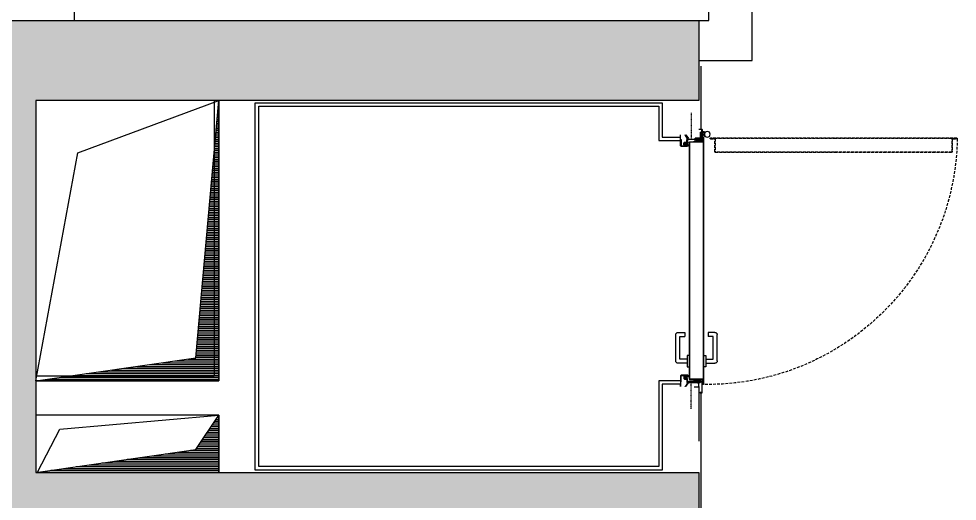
# Model space of a CAD drawing. Header units: centimetres. Extents: x 4942 to 11683, y -41622 to -36787.
# Drawn here: x 6872.9 to 7283.4, y -37931.9 to -37721 of the extents above; entities that cross this region are included whole.
import ezdxf

# ---------------------------------------------------------------- set-up
doc = ezdxf.new("R2010")
doc.units = ezdxf.units.CM
doc.header["$LTSCALE"] = 0.75
doc.header["$MEASUREMENT"] = 0
doc.linetypes.add('DASHDOT', pattern=[1, 0.5, -0.25, 0, -0.25])
doc.linetypes.add('HIDDEN2', pattern=[4.7625, 3.175, -1.5875])
for name, color, linetype in [('V-0_Elevation_010', 61, 'Continuous'), ('V-0_Hatch_Concrete', 252, 'Continuous'), ('V-2_Column', 160, 'Continuous'), ('V-2_Wall', 4, 'Continuous'), ('V-3_Door', 21, 'Continuous'), ('V-4_Plaster', 223, 'Continuous'), ('V-4_Wall_Ceramic', 171, 'Continuous'), ('V-5_Mechanical_Shaft', 132, 'Continuous')]:
    doc.layers.add(name, color=color, linetype=linetype)
pattern_1 = [(325.927958, (24750.571, 43015.336), (7.0029358, 10.3541726), []), (325.927958, (24752.247, 43006.657), (7.0029358, 10.3541726), [6.25, -3.125])]

# ---------------------------------------------------------------- blocks, each defined once
blk = doc.blocks.new('*U64')
h = blk.add_hatch()
h.set_pattern_fill('ANSI31', color=256, scale=0.25, angle=225)
h.set_pattern_definition([(270, (40.4237, 26.63035), (0.79375, -2e-16), [])])
h.paths.add_polyline_path([(122.5, 0), (112.5, 70), (0, 80), (122.5, 80)])
blk.add_lwpolyline([(0, 0), (122.5, 0), (122.5, 80), (0, 80)], close=True)
blk.add_lwpolyline([(122.5, 0), (112.5, 70), (0, 80), (122.5, 80), (122.5, 0, -2.414349)], format="xyb")
blk = doc.blocks.new('*U65')
h = blk.add_hatch()
h.set_pattern_fill('ANSI31', color=256, scale=0.25, angle=225)
h.set_pattern_definition([(270, (-57.0763, 26.63035), (0.79375, -2e-16), [])])
h.paths.add_polyline_path([(25, 0), (15, 70), (0, 80), (25, 80)])
blk.add_lwpolyline([(0, 0), (25, 0), (25, 80), (0, 80)], close=True)
blk.add_lwpolyline([(25, 0), (15, 70), (0, 80), (25, 80), (25, 0, -2.414349)], format="xyb")
blk = doc.blocks.new('yangın kapısı_teknik')
at = {"layer": 'V-0_Elevation_010', "linetype": 'DASHDOT', "ltscale": 0.05}
for p, q in [((-6573.49, -541.97), (-6561.82, -541.97)), ((-6444.16, -541.97), (-6456.12, -541.97))]:
    blk.add_line(p, q, dxfattribs=at)
at = {"layer": 'V-2_Wall'}
blk.add_lwpolyline([(-6453.82, -545.37), (-6429.94, -545.37)], dxfattribs=at)
at = {"layer": 'V-3_Door'}
for p, q in [((-6561.82, -537.37), (-6563.82, -537.37)), ((-6477.52, -536.27), (-6477.52, -539.27)), ((-6465.02, -535.26), (-6476.52, -535.27)), ((-6475.72, -537.07), (-6475.72, -539.27)), ((-6465.82, -537.07), (-6475.72, -537.07)), ((-6465.82, -540.26), (-6465.82, -537.07)), ((-6464.02, -540.26), (-6464.02, -536.26)), ((-6455.82, -537.37), (-6453.82, -537.37)), ((-6477.52, -539.27), (-6475.72, -539.27)), ((-6456.12, -540.82), (-6456.12, -543.12)), ((-6455.82, -540.77), (-6456.07, -540.77)), ((-6562.32, -545.87), (-6562.32, -543.82)), ((-6562.02, -543.82), (-6562.32, -543.82)), ((-6562.02, -545.87), (-6562.02, -543.82)), ((-6561.02, -546.62), (-6561.02, -543.37)), ((-6560.72, -543.37), (-6561.02, -543.37)), ((-6560.72, -546.62), (-6560.72, -543.37)), ((-6456.92, -546.62), (-6456.92, -543.37)), ((-6456.22, -546.38), (-6456.22, -545.07)), ((-6456.12, -545.5), (-6456.12, -543.05)), ((-6456.07, -543.17), (-6455.82, -543.17)), ((-6456, -542.95), (-6456.02, -542.95)), ((-6456, -545.6), (-6456.02, -545.6)), ((-6456, -542.95), (-6455.82, -542.95)), ((-6455.82, -545.96), (-6455.82, -542.95)), ((-6455.67, -545.25), (-6453.62, -545.25)), ((-6455.62, -545.87), (-6455.62, -543.82)), ((-6453.52, -545.15), (-6453.52, -543.4)), ((-6565.18, -546.67), (-6565.18, -546.47)), ((-6565.18, -547.66), (-6565.18, -546.87)), ((-6564.88, -546.67), (-6564.88, -546.47)), ((-6564.88, -547.66), (-6564.88, -546.87)), ((-6562.43, -546.02), (-6564.73, -546.02)), ((-6562.43, -546.32), (-6564.73, -546.32)), ((-6564.07, -547.81), (-6564.73, -547.81)), ((-6564.55, -546.32), (-6564.55, -546.67)), ((-6563.97, -547.81), (-6564.19, -547.59)), ((-6563.18, -548.17), (-6563.95, -547.41)), ((-6561.17, -547.07), (-6563.81, -547.07)), ((-6562.43, -546.32), (-6561.79, -546.32)), ((-6561.66, -546.77), (-6561.17, -546.77)), ((-6477.52, -552.41), (-6477.52, -549.41)), ((-6477.52, -549.41), (-6475.72, -549.41)), ((-6475.72, -551.61), (-6475.72, -549.41)), ((-6465.82, -548.41), (-6465.82, -551.61)), ((-6464.02, -548.41), (-6464.02, -552.41)), ((-6455.74, -546.87), (-6455.72, -546.87)), ((-6465.02, -553.41), (-6476.52, -553.41)), ((-6465.82, -551.61), (-6475.72, -551.61))]:
    blk.add_line(p, q, dxfattribs=at)
at = {"layer": 'V-3_Door', "lineweight": -2}
for points in [[(-6560.42, -539.97), (-6560.42, -539.27, -0.414214), (-6560.22, -539.07), (-6559.42, -539.07, -0.494565), (-6559.23, -539.32), (-6559.23, -539.32), (-6559.41, -539.99, 1.142909), (-6558.82, -540.07), (-6558.82, -537.77, 0.414214), (-6559.22, -537.37), (-6561.82, -537.37), (-6561.82, -537.57), (-6559.22, -537.57, -0.414214), (-6559.02, -537.77), (-6559.02, -540.07, -1.142909), (-6559.22, -540.04), (-6559.04, -539.37, 0.494565), (-6559.42, -538.87), (-6560.22, -538.87, 0.414214), (-6560.62, -539.27), (-6560.62, -539.97, -0.414214), (-6560.82, -540.17), (-6561.62, -540.17, 0.388473), (-6562.02, -540.53), (-6562.02, -540.53), (-6562.02, -540.54, 0.016382), (-6562.02, -540.57), (-6562.02, -545.95, 0.267949), (-6561.82, -546.29, -0.767327), (-6561.92, -546.67), (-6565.92, -546.67, -0.414214), (-6566.12, -546.47), (-6566.12, -545.87), (-6566.32, -545.87), (-6566.32, -546.47, 0.414214), (-6565.92, -546.87), (-6561.92, -546.87, 0.767327), (-6561.72, -546.12, -0.267949), (-6561.82, -545.95), (-6561.82, -540.57, -0.414214), (-6561.62, -540.37), (-6560.82, -540.37, 0.414214)], [(-6457.22, -539.97), (-6457.22, -539.27, 0.414214), (-6457.42, -539.07), (-6458.22, -539.07, 0.494565), (-6458.41, -539.32), (-6458.41, -539.32), (-6458.23, -539.99, -1.142909), (-6458.82, -540.07), (-6458.82, -537.77, -0.414214), (-6458.42, -537.37), (-6455.82, -537.37), (-6455.82, -537.57), (-6458.42, -537.57, 0.414214), (-6458.62, -537.77), (-6458.62, -540.07, 1.142909), (-6458.42, -540.04), (-6458.61, -539.37, -0.494565), (-6458.22, -538.87), (-6457.42, -538.87, -0.414214), (-6457.02, -539.27), (-6457.02, -539.97, 0.414214), (-6456.82, -540.17), (-6456.02, -540.17, -0.388473), (-6455.62, -540.53), (-6455.63, -540.53), (-6455.62, -540.54, -0.016382), (-6455.62, -540.57), (-6455.62, -545.95, -0.267949), (-6455.82, -546.29, 0.767327), (-6455.72, -546.67), (-6451.42, -546.67, 0.414214), (-6451.22, -546.47), (-6451.22, -545.87), (-6451.02, -545.87), (-6451.02, -546.47, -0.414214), (-6451.42, -546.87), (-6455.72, -546.87, -0.767327), (-6455.92, -546.12, 0.267949), (-6455.82, -545.95), (-6455.82, -540.57, 0.414214), (-6456.02, -540.37), (-6456.82, -540.37, -0.414214)]]:
    blk.add_lwpolyline(points, format="xyb", close=True, dxfattribs=at)
at = {"layer": 'V-3_Door'}
for points in [[(-6563.63, -539.48), (-6563.82, -539.71), (-6562.2, -540.77), (-6562.02, -540.54, -0.005789), (-6562.02, -540.53)], [(-6559.42, -540.04), (-6559.42, -539.47, -0.407471), (-6559.33, -539.39), (-6559.27, -539.38, 0.314176), (-6559.24, -539.36), (-6559.23, -539.31, 0.314278), (-6559.25, -539.24), (-6559.48, -539.16, 0.088425), (-6559.72, -539.11), (-6560.24, -539.1, 0.002352), (-6560.33, -539.11, 0.133859), (-6560.35, -539.12, 0.207567), (-6560.42, -539.27), (-6560.42, -539.95, -0.213459), (-6560.54, -540.25, 0.539342), (-6560.53, -540.35, 0.17378), (-6560.5, -540.35, -0.03736), (-6559.93, -540.32, -0.055717), (-6559.15, -540.51, -0.487936), (-6559.14, -540.58, -0.191668), (-6560.3, -541.11, -0.032422), (-6560.54, -541.1, 1.157597), (-6560.56, -541.26), (-6560.22, -541.26, 0.095803), (-6559.55, -541.09, 0.073827), (-6558.99, -540.73, 0.054813), (-6558.85, -540.58, 0.629557), (-6558.93, -540.4, -0.056027), (-6559.18, -540.36, -0.20578), (-6559.37, -540.23, -0.163118)], [(-6559.62, -540.11), (-6560.18, -540.11, -0.414214), (-6560.24, -540.05), (-6560.24, -539.39, -0.414214), (-6560.18, -539.33), (-6559.63, -539.33, -0.308319), (-6559.58, -539.36), (-6559.58, -539.89, -0.062439), (-6559.58, -539.91), (-6559.59, -540.1, -0.213162)], [(-6458.22, -540.04), (-6458.23, -539.47, 0.407471), (-6458.31, -539.39), (-6458.38, -539.38, -0.314176), (-6458.4, -539.36), (-6458.42, -539.31, -0.314278), (-6458.39, -539.24), (-6458.16, -539.16, -0.088425), (-6457.92, -539.11), (-6457.4, -539.1, -0.002352), (-6457.31, -539.11, -0.133859), (-6457.29, -539.12, -0.207567), (-6457.22, -539.27), (-6457.22, -539.95, 0.213459), (-6457.1, -540.25, -0.539342), (-6457.11, -540.35, -0.17378), (-6457.14, -540.35, 0.03736), (-6457.72, -540.32, 0.055717), (-6458.49, -540.51, 0.487936), (-6458.5, -540.58, 0.191668), (-6457.34, -541.11, 0.032422), (-6457.1, -541.1, -1.157597), (-6457.08, -541.26), (-6457.42, -541.26, -0.095803), (-6458.09, -541.09, -0.073827), (-6458.65, -540.73, -0.054813), (-6458.79, -540.58, -0.629557), (-6458.71, -540.4, 0.056027), (-6458.47, -540.36, 0.20578), (-6458.27, -540.23, 0.163118)], [(-6458.02, -540.11), (-6457.46, -540.11, 0.414214), (-6457.4, -540.05), (-6457.4, -539.39, 0.414214), (-6457.46, -539.33), (-6458.01, -539.33, 0.308319), (-6458.06, -539.36), (-6458.07, -539.89, 0.062439), (-6458.07, -539.91), (-6458.06, -540.1, 0.213162)], [(-6454.02, -539.48), (-6453.83, -539.71), (-6455.44, -540.77), (-6455.62, -540.54, 0.005789), (-6455.62, -540.53)]]:
    blk.add_lwpolyline(points, format="xyb", close=True, dxfattribs=at)
for points in [[(-6508.82, -541.27), (-6508.82, -541.27), (-6560.6, -541.27, 0.414214), (-6560.72, -541.39), (-6560.72, -547.12, -0.414214), (-6560.85, -547.25), (-6562.7, -547.25, -1), (-6562.7, -547.23), (-6560.86, -547.23, 1), (-6560.86, -547.07), (-6562.7, -547.07, 1), (-6562.7, -547.41), (-6508.82, -547.41)], [(-6508.82, -547.34), (-6508.82, -547.34), (-6562.7, -547.34, -1), (-6562.7, -547.14), (-6560.86, -547.14, -1), (-6560.86, -547.16), (-6562.7, -547.16, 1), (-6562.7, -547.32), (-6560.85, -547.32, 0.414214), (-6560.65, -547.12), (-6560.65, -541.39, -0.414214), (-6560.6, -541.34), (-6508.82, -541.34)], [(-6508.82, -541.27), (-6457.04, -541.27, -0.414214), (-6456.92, -541.39), (-6456.92, -547.12, 0.414214), (-6456.79, -547.25), (-6454.94, -547.25, 1), (-6454.94, -547.23), (-6456.79, -547.23, -1), (-6456.79, -547.07), (-6454.94, -547.07, -1), (-6454.94, -547.41), (-6508.82, -547.41)], [(-6508.82, -547.34), (-6454.94, -547.34, 1), (-6454.94, -547.14), (-6456.79, -547.14, 1), (-6456.79, -547.16), (-6454.94, -547.16, -1), (-6454.94, -547.32), (-6456.79, -547.32, -0.414214), (-6456.99, -547.12), (-6456.99, -541.39, 0.414214), (-6457.04, -541.34), (-6508.82, -541.34)]]:
    blk.add_lwpolyline(points, format="xyb", dxfattribs=at)
for points in [[(-6462.42, -540.27), (-6462.42, -541.27), (-6467.42, -541.27), (-6467.42, -540.27), (-6462.42, -540.27)], [(-6456.62, -543.44), (-6456, -544.06)], [(-6456.62, -544.64), (-6456, -544.64)], [(-6456, -544.84), (-6456.62, -544.84)], [(-6456, -544.06), (-6455.42, -544.64), (-6455.42, -544.84), (-6456, -544.84)], [(-6456, -544.64), (-6455.42, -544.64)], [(-6462.42, -548.41), (-6462.42, -547.41), (-6467.42, -547.41), (-6467.42, -548.41), (-6462.42, -548.41)]]:
    blk.add_lwpolyline(points, dxfattribs=at)
for points in [[(-6561.82, -545.95), (-6561.64, -545.95), (-6561.64, -543.95), (-6561.82, -543.95)], [(-6456.92, -545.44), (-6456.62, -545.44), (-6456.62, -543.04), (-6456.82, -543.04), (-6456.92, -543.04)], [(-6456, -545.95), (-6455.82, -545.95), (-6455.82, -543.95), (-6456, -543.95)]]:
    blk.add_lwpolyline(points, close=True, dxfattribs=at)
at = {"layer": 'V-3_Door', "linetype": 'HIDDEN2', "ltscale": 0.5}
for points in [[(-6556.27, -604.62), (-6556.27, -604.62), (-6556.27, -552.54, 0.414214), (-6556.39, -552.42), (-6562.12, -552.42, -0.414214), (-6562.25, -552.29), (-6562.25, -550.44, -1), (-6562.23, -550.44), (-6562.23, -552.28, 1), (-6562.07, -552.28), (-6562.07, -550.44, 1), (-6562.41, -550.44), (-6562.41, -604.62)], [(-6562.34, -604.62), (-6562.34, -604.62), (-6562.34, -550.44, -1), (-6562.14, -550.44), (-6562.14, -552.28, -1), (-6562.16, -552.28), (-6562.16, -550.44, 1), (-6562.32, -550.44), (-6562.32, -552.29, 0.414214), (-6562.12, -552.49), (-6556.39, -552.49, -0.414214), (-6556.34, -552.54), (-6556.34, -604.62)], [(-6556.27, -604.62), (-6556.27, -656.11, -0.414214), (-6556.39, -656.23), (-6562.12, -656.23, 0.414214), (-6562.25, -656.36), (-6562.25, -658.21, 1), (-6562.23, -658.21), (-6562.23, -656.37, -1), (-6562.07, -656.37), (-6562.07, -658.21, -1), (-6562.41, -658.21), (-6562.41, -604.62)], [(-6562.34, -604.62), (-6562.34, -658.21, 1), (-6562.14, -658.21), (-6562.14, -656.37, 1), (-6562.16, -656.37), (-6562.16, -658.21, -1), (-6562.32, -658.21), (-6562.32, -656.36, -0.414214), (-6562.12, -656.16), (-6556.39, -656.16, 0.414214), (-6556.34, -656.11), (-6556.34, -604.62)]]:
    blk.add_lwpolyline(points, format="xyb", dxfattribs=at)
at = {"layer": 'V-3_Door'}
blk.add_circle((-6564.07, -549.07), 1.26, dxfattribs=at)
blk.add_circle((-6564.07, -549.07), 1.26, dxfattribs=at)
for centre, radius, start, end in [((-6476.52, -536.27), 1, 90.0043, 179.9936), ((-6465.02, -536.26), 1, 359.9932, 90.0043), ((-6563.82, -539.71), 0.3, 51.1055, 90), ((-6562.02, -540.53), 0.3, 67.9757, 141.1055), ((-6456.07, -540.82), 0.05, 90, 180), ((-6455.63, -540.53), 0.3, 38.8945, 112.0243), ((-6453.83, -539.71), 0.3, 90, 128.8945), ((-6562.47, -545.87), 0.45, 270, 0), ((-6562.47, -545.87), 0.15, 270, 0), ((-6456.07, -545.07), 0.15, 109.4712, 180), ((-6456.02, -543.05), 0.1, 90, 180), ((-6456.07, -543.12), 0.05, 180, 270), ((-6456.02, -545.5), 0.1, 180, 270), ((-6453.62, -543.4), 0.1, 0, 90), ((-6453.62, -545.15), 0.1, 270, 0), ((-6564.73, -546.47), 0.45, 90, 180), ((-6564.73, -547.66), 0.45, 180, 252.9218), ((-6564.73, -546.47), 0.15, 90, 180), ((-6564.73, -547.66), 0.15, 180, 270), ((-6563.81, -547.27), 0.5, 126.8699, 225), ((-6563.81, -547.27), 0.2, 90, 225), ((-6561.17, -546.62), 0.15, 270, 0), ((-6561.17, -546.62), 0.45, 270, 0), ((-6455.74, -546.38), 0.485, 180, 270), ((-6476.52, -552.41), 1, 180.0064, 269.9957), ((-6465.02, -552.41), 1, 269.9957, 0.0068)]:
    blk.add_arc(centre, radius, start, end, dxfattribs=at)
at = {"layer": 'V-3_Door', "linetype": 'HIDDEN2', "ltscale": 0.5}
blk.add_arc((-6564.07, -549.07), 109.32, 270.9976, 0.9622, dxfattribs=at)
at = {"layer": 'V-3_Door', "lineweight": -2}
for points in [[(-6563.82, -539.71), (-6563.82, -539.41), (-6563.63, -539.48)], [(-6562.02, -540.53), (-6562.25, -540.35), (-6562.09, -540.24)], [(-6562.09, -540.24), (-6561.9, -540.26), (-6562.02, -540.53)], [(-6455.55, -540.24), (-6455.74, -540.26), (-6455.62, -540.53)], [(-6455.62, -540.53), (-6455.39, -540.35), (-6455.55, -540.24)], [(-6453.83, -539.71), (-6453.83, -539.41), (-6454.02, -539.48)]]:
    blk.add_solid(points, dxfattribs=at)

msp = doc.modelspace()

# ---------------------------------------------------------------- hatches: boundary and pattern name
at = {"layer": 'V-0_Hatch_Concrete'}
h = msp.add_hatch(dxfattribs=at)
h.set_pattern_fill('ANSI33', color=256, scale=50, angle=-79.072)
h.set_pattern_definition(pattern_1)
h.paths.add_polyline_path([(6151.34, -37721.76), (7170.34, -37721.76), (7170.34, -37756.76), (6880.34, -37756.76), (6880.34, -37919.26), (7170.34, -37919.26), (7170.34, -37954.26), (6880.34, -37954.26), (6880.34, -38516.76), (7170.34, -38516.76), (7170.34, -38551.76), (6835.34, -38551.76), (6835.34, -37756.76), (6151.34, -37756.76)])
h = msp.add_hatch(dxfattribs=at)
h.set_pattern_fill('ANSI33', color=256, scale=50, angle=-79.072)
h.set_pattern_definition(pattern_1)
h.paths.add_polyline_path([(6151.35, -37721.76), (7170.35, -37721.76), (7170.35, -37756.76), (6880.35, -37756.76), (6880.35, -37919.26), (7170.35, -37919.26), (7170.35, -37954.26), (6880.35, -37954.26), (6880.35, -38516.76), (7170.35, -38516.76), (7170.35, -38551.76), (6835.35, -38551.76), (6835.35, -37756.76), (6151.35, -37756.76)])

# ---------------------------------------------------------------- linework, layer by layer
at = {"layer": 'V-2_Column'}
for points in [[(6151.34, -37721.76), (7170.34, -37721.76), (7170.34, -37756.76), (6880.34, -37756.76), (6880.34, -37919.26), (7170.34, -37919.26), (7170.34, -37954.26), (6880.34, -37954.26), (6880.34, -38516.76), (7170.34, -38516.76), (7170.34, -38551.76), (6835.34, -38551.76), (6835.34, -37756.76), (6151.34, -37756.76)], [(6151.35, -37721.76), (7170.35, -37721.76), (7170.35, -37756.76), (6880.35, -37756.76), (6880.35, -37919.26), (7170.35, -37919.26), (7170.35, -37954.26), (6880.35, -37954.26), (6880.35, -38516.76), (7170.35, -38516.76), (7170.35, -38551.76), (6835.35, -38551.76), (6835.35, -37756.76), (6151.35, -37756.76)]]:
    msp.add_lwpolyline(points, close=True, dxfattribs=at)
at = {"layer": 'V-2_Wall'}
for p, q in [((7193.66, -37739.29), (7193.72, -36786.79)), ((7174.67, -37721.79), (7174.67, -37536.78)), ((6978.66, -37721.77), (7174.67, -37721.79)), ((7170.66, -37721.79), (7174.67, -37721.79)), ((7170.65, -37739.29), (7193.66, -37739.29))]:
    msp.add_line(p, q, dxfattribs=at)
at = {"layer": 'V-4_Plaster'}
for points in [[(6897.34, -37721.76), (6897.34, -37650.76), (6957.35, -37650.76)], [(7170.34, -37769.26), (7171.34, -37769.26), (7171.34, -37741.76)], [(6958.34, -37756.76), (6958.34, -37877.26), (6880.34, -37877.26)], [(7162.34, -37881.76), (7162.34, -37880.76), (7154.34, -37880.76), (7154.34, -37918.26), (6976.34, -37918.26), (6976.34, -37757.76), (7154.34, -37757.76), (7154.34, -37772.76), (7162.34, -37772.76), (7162.34, -37771.76)], [(7171.34, -37960.26), (7171.34, -37884.56), (7170.34, -37884.56)]]:
    msp.add_lwpolyline(points, dxfattribs=at)
at = {"layer": 'V-4_Wall_Ceramic'}
msp.add_lwpolyline([(7162.34, -37879.26), (7152.84, -37879.26), (7152.84, -37916.76), (6977.84, -37916.76), (6977.84, -37759.26), (7152.84, -37759.26), (7152.84, -37774.26), (7162.34, -37774.26)], dxfattribs=at)
at = {"layer": 'V-5_Mechanical_Shaft'}
for points in [[(6880.34, -37879.26), (6898.74, -37779.59), (6960.34, -37756.76)], [(6881.04, -37919.16), (6890.82, -37900.38), (6960.34, -37894.26)]]:
    msp.add_lwpolyline(points, dxfattribs=at)

# ---------------------------------------------------------------- block references
at = {"layer": 'V-3_Door', "xscale": -1, "rotation": 89.99989956935123}
msp.add_blockref('yangın kapısı_teknik', (6624.97, -44335.58), dxfattribs=at)
at = {"layer": 'V-5_Mechanical_Shaft', "rotation": 269.9998995693512}
for name, p in [('*U64', (6880.34, -37756.76)), ('*U65', (6880.34, -37894.26))]:
    msp.add_blockref(name, p, dxfattribs=at)

doc.saveas('drawing.dxf')
